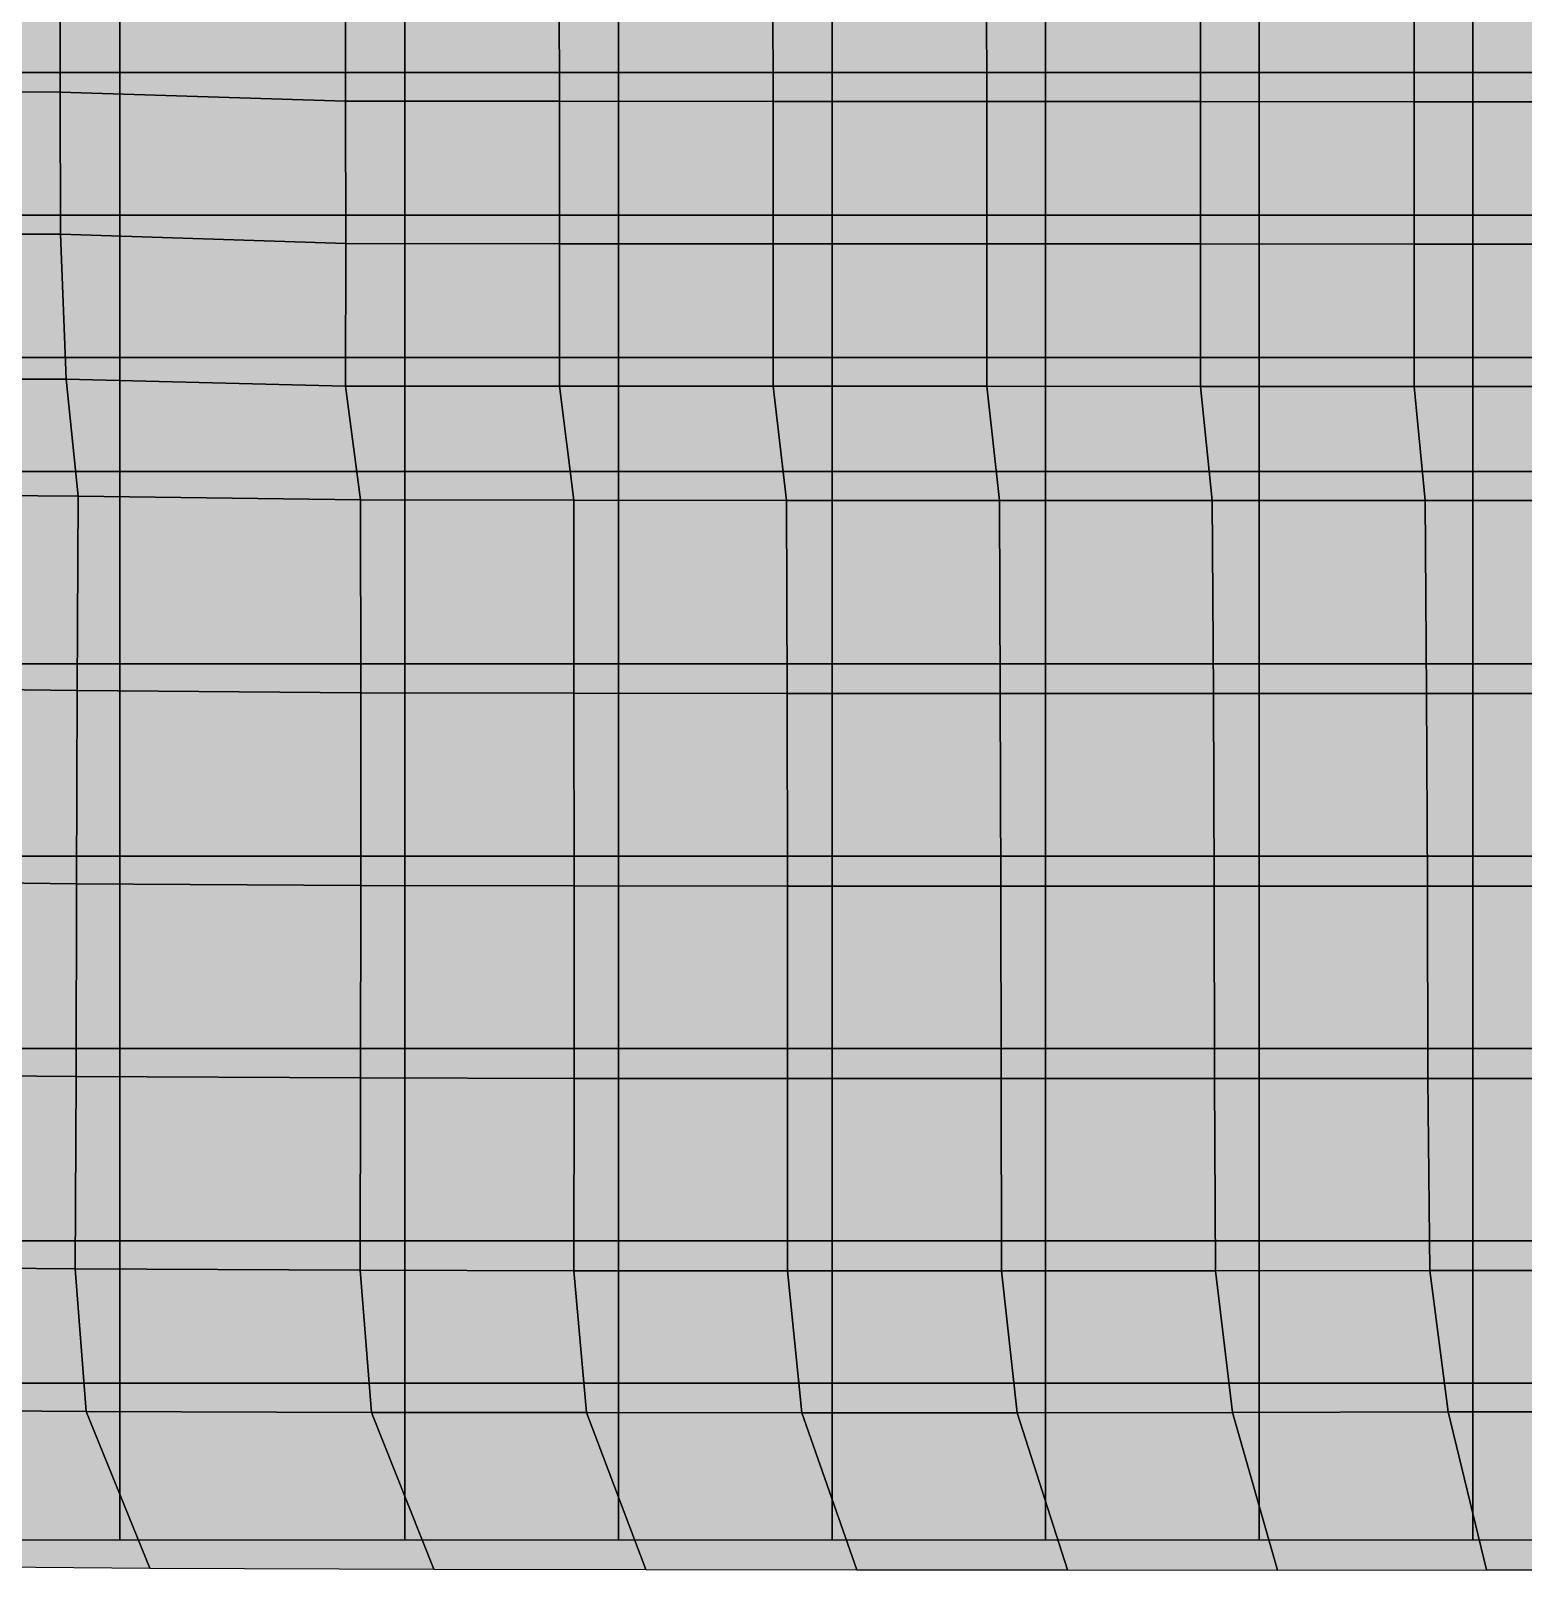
# Model space of a CAD drawing. Header units: inches. Extents: x -100 to 100, y -42 to 41.
# Drawn here: x -12.13 to -1.65, y -41.61 to -30.81 of the extents above; entities that cross this region are included whole.
import ezdxf

# ---------------------------------------------------------------- set-up
doc = ezdxf.new("R2010")
doc.units = ezdxf.units.IN
doc.header["$MEASUREMENT"] = 0
for name, color, linetype in [('Mesh-Ag1', 7, 'Continuous'), ('Mesh-CDM(50%)_Acs', 7, 'Continuous'), ('Mesh-Dc1', 7, 'Continuous'), ('Mesh-Dg1', 7, 'Continuous'), ('Mesh-Ds1', 7, 'Continuous'), ('Mesh-MPC', 7, 'Continuous'), ('Mesh-SCP(50%)_Acs', 7, 'Continuous'), ('Undeformed Mesh-Ag1', 7, 'Continuous'), ('Undeformed Mesh-CDM(50%)_Acs', 7, 'Continuous'), ('Undeformed Mesh-Dc1', 7, 'Continuous'), ('Undeformed Mesh-Dg1', 7, 'Continuous'), ('Undeformed Mesh-Ds1', 7, 'Continuous'), ('Undeformed Mesh-MPC', 7, 'Continuous'), ('Undeformed Mesh-SCP(50%)_Acs', 7, 'Continuous')]:
    doc.layers.add(name, color=color, linetype=linetype)

msp = doc.modelspace()

# ---------------------------------------------------------------- linework, layer by layer
at = {"color": 7, "true_color": 0xffffff, "transparency": 33554687}
for p, q in [((-9.9146, -31.3001), (-9.9146, -31.3001)), ((-9.9145, -32.2999), (-9.9145, -32.2999)), ((-9.9149, -33.2995), (-9.9149, -33.2995))]:
    msp.add_line(p, q, dxfattribs=at)
for points in [[(-13.4196, -31.2313), (-11.9192, -30.2413), (-13.4244, -30.2306)], [(-13.4196, -31.2313), (-11.9192, -31.2368), (-11.9192, -30.2413)], [(-11.9192, -31.2368), (-9.9146, -30.3003), (-11.9192, -30.2413)], [(-11.9192, -31.2368), (-9.9146, -31.3001), (-9.9146, -30.3003)], [(-9.9146, -31.3001), (-8.4145, -30.3008), (-9.9146, -30.3003)], [(-9.9146, -31.3001), (-8.4143, -31.3007), (-8.4145, -30.3008)], [(-8.4143, -31.3007), (-6.9144, -30.3015), (-8.4145, -30.3008)], [(-8.4143, -31.3007), (-6.9141, -31.3015), (-6.9144, -30.3015)], [(-5.4139, -31.3022), (-5.4143, -30.3024), (-6.9144, -30.3015)], [(-5.4139, -31.3022), (-6.9144, -30.3015), (-6.9141, -31.3015)], [(-5.4139, -31.3022), (-3.9141, -30.3033), (-5.4143, -30.3024)], [(-5.4139, -31.3022), (-3.9135, -31.303), (-3.9141, -30.3033)], [(-3.9135, -31.303), (-2.4136, -30.3043), (-3.9141, -30.3033)], [(-3.9135, -31.303), (-2.4128, -31.3038), (-2.4136, -30.3043)], [(-2.4128, -31.3038), (-1.4131, -30.3051), (-2.4136, -30.3043)], [(-2.4128, -31.3038), (-1.4121, -31.3044), (-1.4131, -30.3051)], [(-11.9192, -31.2368), (-13.4196, -31.2313), (-13.4158, -32.2353)], [(-11.9192, -31.2368), (-13.4158, -32.2353), (-11.917, -32.2334)], [(-9.9146, -31.3001), (-11.9192, -31.2368), (-11.917, -32.2334)], [(-9.9146, -31.3001), (-11.917, -32.2334), (-9.9145, -32.2999)], [(-8.4143, -31.3007), (-9.9146, -31.3001), (-9.9145, -32.2999)], [(-8.4143, -31.3007), (-9.9145, -32.2999), (-8.4143, -32.3006)], [(-8.4143, -31.3007), (-8.4143, -32.3006), (-6.9139, -32.3013)], [(-8.4143, -31.3007), (-6.9139, -32.3013), (-6.9141, -31.3015)], [(-6.9141, -31.3015), (-6.9139, -32.3013), (-5.4136, -32.302)], [(-6.9141, -31.3015), (-5.4136, -32.302), (-5.4139, -31.3022)], [(-3.9135, -31.303), (-5.4139, -31.3022), (-5.4136, -32.302)], [(-3.9135, -31.303), (-5.4136, -32.302), (-3.913, -32.3026)], [(-2.4128, -31.3038), (-3.9135, -31.303), (-3.913, -32.3026)], [(-2.4128, -31.3038), (-3.913, -32.3026), (-2.4121, -32.3032)], [(-1.4121, -31.3044), (-2.4128, -31.3038), (-2.4121, -32.3032)], [(-1.4121, -31.3044), (-2.4121, -32.3032), (-1.4112, -32.3035)], [(-13.4158, -32.2353), (-11.8777, -33.2512), (-11.917, -32.2334)], [(-13.4158, -32.2353), (-13.3277, -33.2516), (-11.8777, -33.2512)], [(-11.8777, -33.2512), (-9.9145, -32.2999), (-11.917, -32.2334)], [(-11.8777, -33.2512), (-9.9149, -33.2995), (-9.9145, -32.2999)], [(-9.9149, -33.2995), (-8.4143, -32.3006), (-9.9145, -32.2999)], [(-9.9149, -33.2995), (-8.4142, -33.3004), (-8.4143, -32.3006)], [(-8.4142, -33.3004), (-6.9139, -32.3013), (-8.4143, -32.3006)], [(-8.4142, -33.3004), (-6.914, -33.3012), (-6.9139, -32.3013)], [(-5.4135, -33.3017), (-6.9139, -32.3013), (-6.914, -33.3012)], [(-5.4135, -33.3017), (-5.4136, -32.302), (-6.9139, -32.3013)], [(-3.9128, -33.3021), (-3.913, -32.3026), (-5.4136, -32.302)], [(-3.9128, -33.3021), (-5.4136, -32.302), (-5.4135, -33.3017)], [(-2.4115, -33.3023), (-2.4121, -32.3032), (-3.913, -32.3026)], [(-2.4115, -33.3023), (-3.913, -32.3026), (-3.9128, -33.3021)], [(-1.4104, -33.3024), (-1.4112, -32.3035), (-2.4121, -32.3032)], [(-1.4104, -33.3024), (-2.4121, -32.3032), (-2.4115, -33.3023)], [(-13.282, -34.0634), (-11.8777, -33.2512), (-13.3277, -33.2516)], [(-13.282, -34.0634), (-11.7937, -34.0723), (-11.8777, -33.2512)], [(-11.7937, -34.0723), (-9.9149, -33.2995), (-11.8777, -33.2512)], [(-11.7937, -34.0723), (-9.8097, -34.0996), (-9.9149, -33.2995)], [(-9.8097, -34.0996), (-8.4142, -33.3004), (-9.9149, -33.2995)], [(-9.8097, -34.0996), (-8.3134, -34.1018), (-8.4142, -33.3004)], [(-8.3134, -34.1018), (-6.914, -33.3012), (-8.4142, -33.3004)], [(-8.3134, -34.1018), (-6.8188, -34.1025), (-6.914, -33.3012)], [(-5.3244, -34.1031), (-5.4135, -33.3017), (-6.914, -33.3012)], [(-5.3244, -34.1031), (-6.914, -33.3012), (-6.8188, -34.1025)], [(-5.3244, -34.1031), (-3.9128, -33.3021), (-5.4135, -33.3017)], [(-5.3244, -34.1031), (-3.8298, -34.1032), (-3.9128, -33.3021)], [(-3.8298, -34.1032), (-2.4115, -33.3023), (-3.9128, -33.3021)], [(-3.8298, -34.1032), (-2.3353, -34.1034), (-2.4115, -33.3023)], [(-2.3353, -34.1034), (-1.4104, -33.3024), (-2.4115, -33.3023)], [(-2.3353, -34.1034), (-1.3392, -34.1035), (-1.4104, -33.3024)], [(-13.282, -34.0634), (-13.2895, -35.4192), (-11.7995, -35.436)], [(-13.282, -34.0634), (-11.7995, -35.436), (-11.7937, -34.0723)], [(-11.7937, -34.0723), (-11.7995, -35.436), (-9.8083, -35.4524)], [(-11.7937, -34.0723), (-9.8083, -35.4524), (-9.8097, -34.0996)], [(-9.8097, -34.0996), (-9.8083, -35.4524), (-8.3116, -35.4553)], [(-9.8097, -34.0996), (-8.3116, -35.4553), (-8.3134, -34.1018)], [(-8.3116, -35.4553), (-6.8188, -34.1025), (-8.3134, -34.1018)], [(-8.3116, -35.4553), (-6.815, -35.4569), (-6.8188, -34.1025)], [(-5.3189, -35.4571), (-5.3244, -34.1031), (-6.8188, -34.1025)], [(-5.3189, -35.4571), (-6.8188, -34.1025), (-6.815, -35.4569)], [(-5.3189, -35.4571), (-3.8298, -34.1032), (-5.3244, -34.1031)], [(-5.3189, -35.4571), (-3.8225, -35.4573), (-3.8298, -34.1032)], [(-2.3262, -35.4575), (-2.3353, -34.1034), (-3.8298, -34.1032)], [(-2.3262, -35.4575), (-3.8298, -34.1032), (-3.8225, -35.4573)], [(-1.3286, -35.4578), (-1.3392, -34.1035), (-2.3353, -34.1034)], [(-1.3286, -35.4578), (-2.3353, -34.1034), (-2.3262, -35.4575)], [(-13.2971, -36.777), (-11.7995, -35.436), (-13.2895, -35.4192)], [(-13.2971, -36.777), (-11.8035, -36.7929), (-11.7995, -35.436)], [(-11.7995, -35.436), (-11.8035, -36.7929), (-9.8085, -36.8048)], [(-11.7995, -35.436), (-9.8085, -36.8048), (-9.8083, -35.4524)], [(-9.8083, -35.4524), (-9.8085, -36.8048), (-8.3108, -36.8079)], [(-9.8083, -35.4524), (-8.3108, -36.8079), (-8.3116, -35.4553)], [(-8.3108, -36.8079), (-6.815, -35.4569), (-8.3116, -35.4553)], [(-8.3108, -36.8079), (-6.8133, -36.8095), (-6.815, -35.4569)], [(-5.3155, -36.8098), (-5.3189, -35.4571), (-6.815, -35.4569)], [(-5.3155, -36.8098), (-6.815, -35.4569), (-6.8133, -36.8095)], [(-5.3155, -36.8098), (-3.8225, -35.4573), (-5.3189, -35.4571)], [(-5.3155, -36.8098), (-3.8178, -36.8098), (-3.8225, -35.4573)], [(-3.8178, -36.8098), (-2.3262, -35.4575), (-3.8225, -35.4573)], [(-3.8178, -36.8098), (-2.3198, -36.8101), (-2.3262, -35.4575)], [(-2.3198, -36.8101), (-1.3286, -35.4578), (-2.3262, -35.4575)], [(-2.3198, -36.8101), (-1.3213, -36.8103), (-1.3286, -35.4578)], [(-13.304, -38.1324), (-11.8035, -36.7929), (-13.2971, -36.777)], [(-13.304, -38.1324), (-11.8074, -38.1463), (-11.8035, -36.7929)], [(-11.8035, -36.7929), (-11.8074, -38.1463), (-9.8098, -38.1563)], [(-11.8035, -36.7929), (-9.8098, -38.1563), (-9.8085, -36.8048)], [(-9.8085, -36.8048), (-9.8098, -38.1563), (-8.3111, -38.1595)], [(-9.8085, -36.8048), (-8.3111, -38.1595), (-8.3108, -36.8079)], [(-8.3111, -38.1595), (-6.8133, -36.8095), (-8.3108, -36.8079)], [(-8.3111, -38.1595), (-6.8121, -38.1609), (-6.8133, -36.8095)], [(-5.3132, -38.1613), (-5.3155, -36.8098), (-6.8133, -36.8095)], [(-5.3132, -38.1613), (-6.8133, -36.8095), (-6.8121, -38.1609)], [(-5.3132, -38.1613), (-3.8178, -36.8098), (-5.3155, -36.8098)], [(-5.3132, -38.1613), (-3.8144, -38.1613), (-3.8178, -36.8098)], [(-3.8144, -38.1613), (-2.3198, -36.8101), (-3.8178, -36.8098)], [(-3.8144, -38.1613), (-2.3156, -38.1615), (-2.3198, -36.8101)], [(-1.3161, -38.1616), (-1.3213, -36.8103), (-2.3198, -36.8101)], [(-1.3161, -38.1616), (-2.3198, -36.8101), (-2.3156, -38.1615)], [(-11.8074, -38.1463), (-13.304, -38.1324), (-13.313, -39.4852)], [(-11.8074, -38.1463), (-13.313, -39.4852), (-11.8136, -39.4971)], [(-11.8136, -39.4971), (-9.8098, -38.1563), (-11.8074, -38.1463)], [(-11.8136, -39.4971), (-9.8128, -39.5066), (-9.8098, -38.1563)], [(-9.8128, -39.5066), (-8.3111, -38.1595), (-9.8098, -38.1563)], [(-9.8128, -39.5066), (-8.312, -39.5097), (-8.3111, -38.1595)], [(-8.3111, -38.1595), (-8.312, -39.5097), (-6.8114, -39.511)], [(-8.3111, -38.1595), (-6.8114, -39.511), (-6.8121, -38.1609)], [(-6.8114, -39.511), (-5.3132, -38.1613), (-6.8121, -38.1609)], [(-6.8114, -39.511), (-5.3104, -39.5112), (-5.3132, -38.1613)], [(-3.8144, -38.1613), (-5.3132, -38.1613), (-5.3104, -39.5112)], [(-3.8144, -38.1613), (-5.3104, -39.5112), (-3.8083, -39.5105)], [(-2.3156, -38.1615), (-3.8144, -38.1613), (-3.8083, -39.5105)], [(-2.3156, -38.1615), (-3.8083, -39.5105), (-2.3032, -39.5088)], [(-1.2979, -39.5077), (-1.3161, -38.1616), (-2.3156, -38.1615)], [(-1.2979, -39.5077), (-2.3156, -38.1615), (-2.3032, -39.5088)], [(-13.313, -39.4852), (-13.2374, -40.4856), (-11.7372, -40.497)], [(-13.313, -39.4852), (-11.7372, -40.497), (-11.8136, -39.4971)], [(-9.8128, -39.5066), (-11.8136, -39.4971), (-11.7372, -40.497)], [(-9.8128, -39.5066), (-11.7372, -40.497), (-9.7333, -40.5043)], [(-8.312, -39.5097), (-9.8128, -39.5066), (-9.7333, -40.5043)], [(-8.312, -39.5097), (-9.7333, -40.5043), (-8.2244, -40.5055)], [(-8.312, -39.5097), (-8.2244, -40.5055), (-6.7121, -40.5067)], [(-8.312, -39.5097), (-6.7121, -40.5067), (-6.8114, -39.511)], [(-6.8114, -39.511), (-6.7121, -40.5067), (-5.1993, -40.5064)], [(-6.8114, -39.511), (-5.1993, -40.5064), (-5.3104, -39.5112)], [(-5.1993, -40.5064), (-3.8083, -39.5105), (-5.3104, -39.5112)], [(-5.1993, -40.5064), (-3.6874, -40.5061), (-3.8083, -39.5105)], [(-3.6874, -40.5061), (-2.3032, -39.5088), (-3.8083, -39.5105)], [(-3.6874, -40.5061), (-2.1745, -40.5013), (-2.3032, -39.5088)], [(-2.1745, -40.5013), (-1.2979, -39.5077), (-2.3032, -39.5088)], [(-2.1745, -40.5013), (-1.1633, -40.4987), (-1.2979, -39.5077)], [(-13.2374, -40.4856), (-12.7877, -41.5856), (-11.2887, -41.5975)], [(-13.2374, -40.4856), (-11.2887, -41.5975), (-11.7372, -40.497)], [(-9.7333, -40.5043), (-11.7372, -40.497), (-11.2887, -41.5975)], [(-9.7333, -40.5043), (-11.2887, -41.5975), (-9.2953, -41.6052)], [(-8.2244, -40.5055), (-9.7333, -40.5043), (-9.2953, -41.6052)], [(-8.2244, -40.5055), (-9.2953, -41.6052), (-7.8077, -41.6071)], [(-8.2244, -40.5055), (-7.8077, -41.6071), (-6.3249, -41.6087)], [(-8.2244, -40.5055), (-6.3249, -41.6087), (-6.7121, -40.5067)], [(-6.7121, -40.5067), (-4.8457, -41.6101), (-5.1993, -40.5064)], [(-6.7121, -40.5067), (-6.3249, -41.6087), (-4.8457, -41.6101)], [(-3.6874, -40.5061), (-5.1993, -40.5064), (-4.8457, -41.6101)], [(-3.6874, -40.5061), (-4.8457, -41.6101), (-3.3711, -41.6121)], [(-2.1745, -40.5013), (-3.6874, -40.5061), (-3.3711, -41.6121)], [(-2.1745, -40.5013), (-3.3711, -41.6121), (-1.9037, -41.6097)], [(-1.1633, -40.4987), (-2.1745, -40.5013), (-1.9037, -41.6097)], [(-1.1633, -40.4987), (-1.9037, -41.6097), (-0.93125, -41.6083)]]:
    msp.add_solid(points, dxfattribs=at)
at = {"layer": 'Mesh-Ag1', "color": 18, "true_color": 0x000000, "transparency": 33554559}
for p, q in [((-11.8777, -33.2512), (-13.3277, -33.2516)), ((-11.7937, -34.0723), (-11.8777, -33.2512)), ((-9.9149, -33.2995), (-11.8777, -33.2512)), ((-11.8777, -33.2512), (-11.7937, -34.0723)), ((-9.8097, -34.0996), (-9.9149, -33.2995)), ((-8.4142, -33.3004), (-9.9149, -33.2995)), ((-9.9149, -33.2995), (-9.8097, -34.0996)), ((-8.3134, -34.1018), (-8.4142, -33.3004)), ((-6.914, -33.3012), (-8.4142, -33.3004)), ((-8.4142, -33.3004), (-8.3134, -34.1018)), ((-6.8188, -34.1025), (-6.914, -33.3012)), ((-5.4135, -33.3017), (-6.914, -33.3012)), ((-6.914, -33.3012), (-6.8188, -34.1025)), ((-5.3244, -34.1031), (-5.4135, -33.3017)), ((-3.9128, -33.3021), (-5.4135, -33.3017)), ((-5.4135, -33.3017), (-5.3244, -34.1031)), ((-3.8298, -34.1032), (-3.9128, -33.3021)), ((-2.4115, -33.3023), (-3.9128, -33.3021)), ((-3.9128, -33.3021), (-3.8298, -34.1032)), ((-2.3353, -34.1034), (-2.4115, -33.3023)), ((-1.4104, -33.3024), (-2.4115, -33.3023)), ((-2.4115, -33.3023), (-2.3353, -34.1034)), ((-13.282, -34.0634), (-11.7937, -34.0723)), ((-11.7937, -34.0723), (-9.8097, -34.0996)), ((-9.8097, -34.0996), (-8.3134, -34.1018)), ((-8.3134, -34.1018), (-6.8188, -34.1025)), ((-6.8188, -34.1025), (-5.3244, -34.1031)), ((-5.3244, -34.1031), (-3.8298, -34.1032)), ((-3.8298, -34.1032), (-2.3353, -34.1034)), ((-2.3353, -34.1034), (-1.3392, -34.1035))]:
    msp.add_line(p, q, dxfattribs=at)
at = {"layer": 'Mesh-CDM(50%)_Acs', "color": 18, "true_color": 0x000000, "transparency": 33554559}
for p, q in [((-9.9146, -30.3003), (-9.9146, -31.3001)), ((-8.4143, -31.3007), (-8.4145, -30.3008)), ((-8.4145, -30.3008), (-8.4143, -31.3007)), ((-6.9141, -31.3015), (-6.9144, -30.3015)), ((-6.9144, -30.3015), (-6.9141, -31.3015)), ((-5.4139, -31.3022), (-5.4143, -30.3024)), ((-5.4143, -30.3024), (-5.4139, -31.3022)), ((-3.9135, -31.303), (-3.9141, -30.3033)), ((-3.9141, -30.3033), (-3.9135, -31.303)), ((-2.4128, -31.3038), (-2.4136, -30.3043)), ((-2.4136, -30.3043), (-2.4128, -31.3038)), ((-8.4143, -31.3007), (-9.9146, -31.3001)), ((-9.9146, -31.3001), (-9.9145, -32.2999)), ((-9.9146, -31.3001), (-8.4143, -31.3007)), ((-8.4143, -32.3006), (-8.4143, -31.3007)), ((-8.4143, -31.3007), (-8.4143, -32.3006)), ((-6.9141, -31.3015), (-8.4143, -31.3007)), ((-8.4143, -31.3007), (-6.9141, -31.3015)), ((-6.9139, -32.3013), (-6.9141, -31.3015)), ((-6.9141, -31.3015), (-6.9139, -32.3013)), ((-5.4139, -31.3022), (-6.9141, -31.3015)), ((-6.9141, -31.3015), (-5.4139, -31.3022)), ((-5.4136, -32.302), (-5.4139, -31.3022)), ((-3.9135, -31.303), (-5.4139, -31.3022)), ((-5.4139, -31.3022), (-5.4136, -32.302)), ((-5.4139, -31.3022), (-3.9135, -31.303)), ((-3.913, -32.3026), (-3.9135, -31.303)), ((-2.4128, -31.3038), (-3.9135, -31.303)), ((-3.9135, -31.303), (-3.913, -32.3026)), ((-3.9135, -31.303), (-2.4128, -31.3038)), ((-2.4121, -32.3032), (-2.4128, -31.3038)), ((-1.4121, -31.3044), (-2.4128, -31.3038)), ((-2.4128, -31.3038), (-2.4121, -32.3032)), ((-2.4128, -31.3038), (-1.4121, -31.3044)), ((-9.9145, -32.2999), (-9.9149, -33.2995)), ((-9.9145, -32.2999), (-8.4143, -32.3006)), ((-8.4143, -32.3006), (-9.9145, -32.2999)), ((-8.4142, -33.3004), (-8.4143, -32.3006)), ((-6.9139, -32.3013), (-8.4143, -32.3006)), ((-8.4143, -32.3006), (-8.4142, -33.3004)), ((-8.4143, -32.3006), (-6.9139, -32.3013)), ((-6.914, -33.3012), (-6.9139, -32.3013)), ((-6.9139, -32.3013), (-6.914, -33.3012)), ((-5.4136, -32.302), (-6.9139, -32.3013)), ((-6.9139, -32.3013), (-5.4136, -32.302)), ((-5.4135, -33.3017), (-5.4136, -32.302)), ((-3.913, -32.3026), (-5.4136, -32.302)), ((-5.4136, -32.302), (-5.4135, -33.3017)), ((-5.4136, -32.302), (-3.913, -32.3026)), ((-3.9128, -33.3021), (-3.913, -32.3026)), ((-2.4121, -32.3032), (-3.913, -32.3026)), ((-3.913, -32.3026), (-3.9128, -33.3021)), ((-3.913, -32.3026), (-2.4121, -32.3032)), ((-2.4115, -33.3023), (-2.4121, -32.3032)), ((-1.4112, -32.3035), (-2.4121, -32.3032)), ((-2.4121, -32.3032), (-2.4115, -33.3023)), ((-2.4121, -32.3032), (-1.4112, -32.3035)), ((-9.9149, -33.2995), (-8.4142, -33.3004)), ((-8.4142, -33.3004), (-6.914, -33.3012)), ((-6.914, -33.3012), (-5.4135, -33.3017)), ((-5.4135, -33.3017), (-3.9128, -33.3021)), ((-3.9128, -33.3021), (-2.4115, -33.3023)), ((-2.4115, -33.3023), (-1.4104, -33.3024))]:
    msp.add_line(p, q, dxfattribs=at)
at = {"layer": 'Mesh-Dc1', "color": 18, "true_color": 0x000000, "transparency": 33554559}
for p, q in [((-11.7937, -34.0723), (-13.282, -34.0634)), ((-11.7995, -35.436), (-11.7937, -34.0723)), ((-11.7937, -34.0723), (-11.7995, -35.436)), ((-9.8097, -34.0996), (-11.7937, -34.0723)), ((-9.8083, -35.4524), (-9.8097, -34.0996)), ((-9.8097, -34.0996), (-9.8083, -35.4524)), ((-8.3134, -34.1018), (-9.8097, -34.0996)), ((-8.3116, -35.4553), (-8.3134, -34.1018)), ((-6.8188, -34.1025), (-8.3134, -34.1018)), ((-8.3134, -34.1018), (-8.3116, -35.4553)), ((-6.815, -35.4569), (-6.8188, -34.1025)), ((-5.3244, -34.1031), (-6.8188, -34.1025)), ((-6.8188, -34.1025), (-6.815, -35.4569)), ((-5.3189, -35.4571), (-5.3244, -34.1031)), ((-3.8298, -34.1032), (-5.3244, -34.1031)), ((-5.3244, -34.1031), (-5.3189, -35.4571)), ((-3.8225, -35.4573), (-3.8298, -34.1032)), ((-2.3353, -34.1034), (-3.8298, -34.1032)), ((-3.8298, -34.1032), (-3.8225, -35.4573)), ((-2.3262, -35.4575), (-2.3353, -34.1034)), ((-1.3392, -34.1035), (-2.3353, -34.1034)), ((-2.3353, -34.1034), (-2.3262, -35.4575)), ((-11.7995, -35.436), (-13.2895, -35.4192)), ((-13.2895, -35.4192), (-11.7995, -35.436)), ((-11.8035, -36.7929), (-11.7995, -35.436)), ((-11.7995, -35.436), (-11.8035, -36.7929)), ((-9.8083, -35.4524), (-11.7995, -35.436)), ((-11.7995, -35.436), (-9.8083, -35.4524)), ((-9.8085, -36.8048), (-9.8083, -35.4524)), ((-9.8083, -35.4524), (-9.8085, -36.8048)), ((-8.3116, -35.4553), (-9.8083, -35.4524)), ((-9.8083, -35.4524), (-8.3116, -35.4553)), ((-8.3108, -36.8079), (-8.3116, -35.4553)), ((-6.815, -35.4569), (-8.3116, -35.4553)), ((-8.3116, -35.4553), (-8.3108, -36.8079)), ((-8.3116, -35.4553), (-6.815, -35.4569)), ((-6.8133, -36.8095), (-6.815, -35.4569)), ((-5.3189, -35.4571), (-6.815, -35.4569)), ((-6.815, -35.4569), (-6.8133, -36.8095)), ((-6.815, -35.4569), (-5.3189, -35.4571)), ((-5.3155, -36.8098), (-5.3189, -35.4571)), ((-3.8225, -35.4573), (-5.3189, -35.4571)), ((-5.3189, -35.4571), (-5.3155, -36.8098)), ((-5.3189, -35.4571), (-3.8225, -35.4573)), ((-3.8178, -36.8098), (-3.8225, -35.4573)), ((-2.3262, -35.4575), (-3.8225, -35.4573)), ((-3.8225, -35.4573), (-3.8178, -36.8098)), ((-3.8225, -35.4573), (-2.3262, -35.4575)), ((-2.3198, -36.8101), (-2.3262, -35.4575)), ((-1.3286, -35.4578), (-2.3262, -35.4575)), ((-2.3262, -35.4575), (-2.3198, -36.8101)), ((-2.3262, -35.4575), (-1.3286, -35.4578)), ((-11.8035, -36.7929), (-13.2971, -36.777)), ((-13.2971, -36.777), (-11.8035, -36.7929)), ((-11.8074, -38.1463), (-11.8035, -36.7929)), ((-11.8035, -36.7929), (-11.8074, -38.1463)), ((-9.8085, -36.8048), (-11.8035, -36.7929)), ((-11.8035, -36.7929), (-9.8085, -36.8048)), ((-9.8098, -38.1563), (-9.8085, -36.8048)), ((-9.8085, -36.8048), (-9.8098, -38.1563)), ((-8.3108, -36.8079), (-9.8085, -36.8048)), ((-9.8085, -36.8048), (-8.3108, -36.8079)), ((-8.3111, -38.1595), (-8.3108, -36.8079)), ((-8.3108, -36.8079), (-8.3111, -38.1595)), ((-6.8133, -36.8095), (-8.3108, -36.8079)), ((-8.3108, -36.8079), (-6.8133, -36.8095)), ((-6.8121, -38.1609), (-6.8133, -36.8095)), ((-5.3155, -36.8098), (-6.8133, -36.8095)), ((-6.8133, -36.8095), (-6.8121, -38.1609)), ((-6.8133, -36.8095), (-5.3155, -36.8098)), ((-5.3132, -38.1613), (-5.3155, -36.8098)), ((-3.8178, -36.8098), (-5.3155, -36.8098)), ((-5.3155, -36.8098), (-5.3132, -38.1613)), ((-5.3155, -36.8098), (-3.8178, -36.8098)), ((-3.8144, -38.1613), (-3.8178, -36.8098)), ((-2.3198, -36.8101), (-3.8178, -36.8098)), ((-3.8178, -36.8098), (-3.8144, -38.1613)), ((-3.8178, -36.8098), (-2.3198, -36.8101)), ((-2.3156, -38.1615), (-2.3198, -36.8101)), ((-1.3213, -36.8103), (-2.3198, -36.8101)), ((-2.3198, -36.8101), (-2.3156, -38.1615)), ((-2.3198, -36.8101), (-1.3213, -36.8103)), ((-11.8074, -38.1463), (-13.304, -38.1324)), ((-13.304, -38.1324), (-11.8074, -38.1463)), ((-11.8136, -39.4971), (-11.8074, -38.1463)), ((-11.8074, -38.1463), (-11.8136, -39.4971)), ((-9.8098, -38.1563), (-11.8074, -38.1463)), ((-11.8074, -38.1463), (-9.8098, -38.1563)), ((-9.8128, -39.5066), (-9.8098, -38.1563)), ((-9.8098, -38.1563), (-9.8128, -39.5066)), ((-8.3111, -38.1595), (-9.8098, -38.1563)), ((-9.8098, -38.1563), (-8.3111, -38.1595)), ((-8.312, -39.5097), (-8.3111, -38.1595)), ((-8.3111, -38.1595), (-8.312, -39.5097)), ((-8.3111, -38.1595), (-6.8121, -38.1609)), ((-6.8121, -38.1609), (-8.3111, -38.1595)), ((-6.8114, -39.511), (-6.8121, -38.1609)), ((-5.3132, -38.1613), (-6.8121, -38.1609)), ((-6.8121, -38.1609), (-6.8114, -39.511)), ((-6.8121, -38.1609), (-5.3132, -38.1613)), ((-5.3104, -39.5112), (-5.3132, -38.1613)), ((-3.8144, -38.1613), (-5.3132, -38.1613)), ((-5.3132, -38.1613), (-5.3104, -39.5112)), ((-5.3132, -38.1613), (-3.8144, -38.1613)), ((-3.8083, -39.5105), (-3.8144, -38.1613)), ((-2.3156, -38.1615), (-3.8144, -38.1613)), ((-3.8144, -38.1613), (-3.8083, -39.5105)), ((-3.8144, -38.1613), (-2.3156, -38.1615)), ((-2.3032, -39.5088), (-2.3156, -38.1615)), ((-1.3161, -38.1616), (-2.3156, -38.1615)), ((-2.3156, -38.1615), (-2.3032, -39.5088)), ((-2.3156, -38.1615), (-1.3161, -38.1616)), ((-13.313, -39.4852), (-11.8136, -39.4971)), ((-11.8136, -39.4971), (-9.8128, -39.5066)), ((-9.8128, -39.5066), (-8.312, -39.5097)), ((-8.312, -39.5097), (-6.8114, -39.511)), ((-6.8114, -39.511), (-5.3104, -39.5112)), ((-5.3104, -39.5112), (-3.8083, -39.5105)), ((-3.8083, -39.5105), (-2.3032, -39.5088)), ((-2.3032, -39.5088), (-1.2979, -39.5077))]:
    msp.add_line(p, q, dxfattribs=at)
at = {"layer": 'Mesh-Dg1', "color": 18, "true_color": 0x000000, "transparency": 33554559}
for p, q in [((-11.7372, -40.497), (-13.2374, -40.4856)), ((-11.2887, -41.5975), (-11.7372, -40.497)), ((-9.7333, -40.5043), (-11.7372, -40.497)), ((-11.7372, -40.497), (-11.2887, -41.5975)), ((-9.2953, -41.6052), (-9.7333, -40.5043)), ((-8.2244, -40.5055), (-9.7333, -40.5043)), ((-9.7333, -40.5043), (-9.2953, -41.6052)), ((-7.8077, -41.6071), (-8.2244, -40.5055)), ((-8.2244, -40.5055), (-7.8077, -41.6071)), ((-6.7121, -40.5067), (-8.2244, -40.5055)), ((-5.1993, -40.5064), (-6.7121, -40.5067)), ((-6.3249, -41.6087), (-6.7121, -40.5067)), ((-6.7121, -40.5067), (-6.3249, -41.6087)), ((-3.6874, -40.5061), (-5.1993, -40.5064)), ((-4.8457, -41.6101), (-5.1993, -40.5064)), ((-5.1993, -40.5064), (-4.8457, -41.6101)), ((-2.1745, -40.5013), (-3.6874, -40.5061)), ((-3.3711, -41.6121), (-3.6874, -40.5061)), ((-3.6874, -40.5061), (-3.3711, -41.6121)), ((-1.1633, -40.4987), (-2.1745, -40.5013)), ((-1.9037, -41.6097), (-2.1745, -40.5013)), ((-2.1745, -40.5013), (-1.9037, -41.6097)), ((-12.7877, -41.5856), (-11.2887, -41.5975)), ((-11.2887, -41.5975), (-9.2953, -41.6052)), ((-9.2953, -41.6052), (-7.8077, -41.6071)), ((-7.8077, -41.6071), (-6.3249, -41.6087)), ((-6.3249, -41.6087), (-4.8457, -41.6101)), ((-4.8457, -41.6101), (-3.3711, -41.6121)), ((-3.3711, -41.6121), (-1.9037, -41.6097)), ((-1.9037, -41.6097), (-0.93125, -41.6083))]:
    msp.add_line(p, q, dxfattribs=at)
at = {"layer": 'Mesh-Ds1', "color": 18, "true_color": 0x000000, "transparency": 33554559}
for p, q in [((-11.8136, -39.4971), (-13.313, -39.4852)), ((-11.7372, -40.497), (-11.8136, -39.4971)), ((-9.8128, -39.5066), (-11.8136, -39.4971)), ((-11.8136, -39.4971), (-11.7372, -40.497)), ((-9.7333, -40.5043), (-9.8128, -39.5066)), ((-8.312, -39.5097), (-9.8128, -39.5066)), ((-9.8128, -39.5066), (-9.7333, -40.5043)), ((-8.2244, -40.5055), (-8.312, -39.5097)), ((-8.312, -39.5097), (-8.2244, -40.5055)), ((-6.8114, -39.511), (-8.312, -39.5097)), ((-6.7121, -40.5067), (-6.8114, -39.511)), ((-6.8114, -39.511), (-6.7121, -40.5067)), ((-5.3104, -39.5112), (-6.8114, -39.511)), ((-3.8083, -39.5105), (-5.3104, -39.5112)), ((-5.1993, -40.5064), (-5.3104, -39.5112)), ((-5.3104, -39.5112), (-5.1993, -40.5064)), ((-2.3032, -39.5088), (-3.8083, -39.5105)), ((-3.6874, -40.5061), (-3.8083, -39.5105)), ((-3.8083, -39.5105), (-3.6874, -40.5061)), ((-1.2979, -39.5077), (-2.3032, -39.5088)), ((-2.1745, -40.5013), (-2.3032, -39.5088)), ((-2.3032, -39.5088), (-2.1745, -40.5013)), ((-13.2374, -40.4856), (-11.7372, -40.497)), ((-11.7372, -40.497), (-9.7333, -40.5043)), ((-9.7333, -40.5043), (-8.2244, -40.5055)), ((-8.2244, -40.5055), (-6.7121, -40.5067)), ((-6.7121, -40.5067), (-5.1993, -40.5064)), ((-5.1993, -40.5064), (-3.6874, -40.5061)), ((-3.6874, -40.5061), (-2.1745, -40.5013)), ((-2.1745, -40.5013), (-1.1633, -40.4987))]:
    msp.add_line(p, q, dxfattribs=at)
at = {"layer": 'Mesh-MPC', "color": 18, "true_color": 0x000000, "transparency": 33554559}
for p, q in [((-9.9146, -31.3001), (-9.9146, -31.3001)), ((-9.9145, -32.2999), (-9.9145, -32.2999)), ((-9.9149, -33.2995), (-9.9149, -33.2995))]:
    msp.add_line(p, q, dxfattribs=at)
at = {"layer": 'Mesh-SCP(50%)_Acs', "color": 18, "true_color": 0x000000, "transparency": 33554559}
for p, q in [((-11.9192, -31.2368), (-11.9192, -30.2413)), ((-11.9192, -30.2413), (-11.9192, -31.2368)), ((-9.9146, -31.3001), (-9.9146, -30.3003)), ((-11.9192, -31.2368), (-13.4196, -31.2313)), ((-13.4196, -31.2313), (-11.9192, -31.2368)), ((-11.917, -32.2334), (-11.9192, -31.2368)), ((-9.9146, -31.3001), (-11.9192, -31.2368)), ((-11.9192, -31.2368), (-11.917, -32.2334)), ((-11.9192, -31.2368), (-9.9146, -31.3001)), ((-9.9145, -32.2999), (-9.9146, -31.3001)), ((-11.917, -32.2334), (-13.4158, -32.2353)), ((-13.4158, -32.2353), (-11.917, -32.2334)), ((-11.8777, -33.2512), (-11.917, -32.2334)), ((-9.9145, -32.2999), (-11.917, -32.2334)), ((-11.917, -32.2334), (-11.8777, -33.2512)), ((-11.917, -32.2334), (-9.9145, -32.2999)), ((-9.9149, -33.2995), (-9.9145, -32.2999)), ((-13.3277, -33.2516), (-11.8777, -33.2512)), ((-11.8777, -33.2512), (-9.9149, -33.2995))]:
    msp.add_line(p, q, dxfattribs=at)
at = {"layer": 'Undeformed Mesh-Ag1', "color": 1, "true_color": 0xff0000, "transparency": 33554687}
for p, q in [((-11.5, -33.1), (-13, -33.1)), ((-11.5, -33.9), (-11.5, -33.1)), ((-9.5, -33.1), (-11.5, -33.1)), ((-11.5, -33.1), (-11.5, -33.9)), ((-9.5, -33.9), (-9.5, -33.1)), ((-8, -33.1), (-9.5, -33.1)), ((-9.5, -33.1), (-9.5, -33.9)), ((-8, -33.9), (-8, -33.1)), ((-6.5, -33.1), (-8, -33.1)), ((-8, -33.1), (-8, -33.9)), ((-6.5, -33.9), (-6.5, -33.1)), ((-5, -33.1), (-6.5, -33.1)), ((-6.5, -33.1), (-6.5, -33.9)), ((-5, -33.9), (-5, -33.1)), ((-3.5, -33.1), (-5, -33.1)), ((-5, -33.1), (-5, -33.9)), ((-3.5, -33.9), (-3.5, -33.1)), ((-2, -33.1), (-3.5, -33.1)), ((-3.5, -33.1), (-3.5, -33.9)), ((-2, -33.9), (-2, -33.1)), ((-1, -33.1), (-2, -33.1)), ((-2, -33.1), (-2, -33.9)), ((-13, -33.9), (-11.5, -33.9)), ((-11.5, -33.9), (-9.5, -33.9)), ((-9.5, -33.9), (-8, -33.9)), ((-8, -33.9), (-6.5, -33.9)), ((-6.5, -33.9), (-5, -33.9)), ((-5, -33.9), (-3.5, -33.9)), ((-3.5, -33.9), (-2, -33.9)), ((-2, -33.9), (-1, -33.9))]:
    msp.add_line(p, q, dxfattribs=at)
at = {"layer": 'Undeformed Mesh-CDM(50%)_Acs', "color": 1, "true_color": 0xff0000, "transparency": 33554687}
for p, q in [((-9.5, -30.1), (-9.5, -31.1)), ((-8, -31.1), (-8, -30.1)), ((-8, -30.1), (-8, -31.1)), ((-6.5, -31.1), (-6.5, -30.1)), ((-6.5, -30.1), (-6.5, -31.1)), ((-5, -31.1), (-5, -30.1)), ((-5, -30.1), (-5, -31.1)), ((-3.5, -31.1), (-3.5, -30.1)), ((-3.5, -30.1), (-3.5, -31.1)), ((-2, -31.1), (-2, -30.1)), ((-2, -30.1), (-2, -31.1)), ((-8, -31.1), (-9.5, -31.1)), ((-9.5, -31.1), (-9.5, -32.1)), ((-9.5, -31.1), (-8, -31.1)), ((-8, -32.1), (-8, -31.1)), ((-8, -31.1), (-8, -32.1)), ((-6.5, -31.1), (-8, -31.1)), ((-8, -31.1), (-6.5, -31.1)), ((-6.5, -32.1), (-6.5, -31.1)), ((-6.5, -31.1), (-6.5, -32.1)), ((-5, -31.1), (-6.5, -31.1)), ((-6.5, -31.1), (-5, -31.1)), ((-5, -32.1), (-5, -31.1)), ((-3.5, -31.1), (-5, -31.1)), ((-5, -31.1), (-5, -32.1)), ((-5, -31.1), (-3.5, -31.1)), ((-3.5, -32.1), (-3.5, -31.1)), ((-2, -31.1), (-3.5, -31.1)), ((-3.5, -31.1), (-3.5, -32.1)), ((-3.5, -31.1), (-2, -31.1)), ((-2, -32.1), (-2, -31.1)), ((-1, -31.1), (-2, -31.1)), ((-2, -31.1), (-2, -32.1)), ((-2, -31.1), (-1, -31.1)), ((-9.5, -32.1), (-8, -32.1)), ((-8, -32.1), (-9.5, -32.1)), ((-9.5, -32.1), (-9.5, -33.1)), ((-8, -33.1), (-8, -32.1)), ((-6.5, -32.1), (-8, -32.1)), ((-8, -32.1), (-8, -33.1)), ((-8, -32.1), (-6.5, -32.1)), ((-6.5, -33.1), (-6.5, -32.1)), ((-5, -32.1), (-6.5, -32.1)), ((-6.5, -32.1), (-6.5, -33.1)), ((-6.5, -32.1), (-5, -32.1)), ((-5, -33.1), (-5, -32.1)), ((-3.5, -32.1), (-5, -32.1)), ((-5, -32.1), (-5, -33.1)), ((-5, -32.1), (-3.5, -32.1)), ((-3.5, -33.1), (-3.5, -32.1)), ((-2, -32.1), (-3.5, -32.1)), ((-3.5, -32.1), (-3.5, -33.1)), ((-3.5, -32.1), (-2, -32.1)), ((-2, -33.1), (-2, -32.1)), ((-1, -32.1), (-2, -32.1)), ((-2, -32.1), (-2, -33.1)), ((-2, -32.1), (-1, -32.1)), ((-9.5, -33.1), (-8, -33.1)), ((-8, -33.1), (-6.5, -33.1)), ((-6.5, -33.1), (-5, -33.1)), ((-5, -33.1), (-3.5, -33.1)), ((-3.5, -33.1), (-2, -33.1)), ((-2, -33.1), (-1, -33.1))]:
    msp.add_line(p, q, dxfattribs=at)
at = {"layer": 'Undeformed Mesh-Dc1', "color": 1, "true_color": 0xff0000, "transparency": 33554687}
for p, q in [((-11.5, -33.9), (-13, -33.9)), ((-11.5, -35.25), (-11.5, -33.9)), ((-11.5, -33.9), (-11.5, -35.25)), ((-9.5, -33.9), (-11.5, -33.9)), ((-9.5, -35.25), (-9.5, -33.9)), ((-9.5, -33.9), (-9.5, -35.25)), ((-8, -33.9), (-9.5, -33.9)), ((-8, -35.25), (-8, -33.9)), ((-6.5, -33.9), (-8, -33.9)), ((-8, -33.9), (-8, -35.25)), ((-6.5, -35.25), (-6.5, -33.9)), ((-5, -33.9), (-6.5, -33.9)), ((-6.5, -33.9), (-6.5, -35.25)), ((-5, -35.25), (-5, -33.9)), ((-3.5, -33.9), (-5, -33.9)), ((-5, -33.9), (-5, -35.25)), ((-3.5, -35.25), (-3.5, -33.9)), ((-2, -33.9), (-3.5, -33.9)), ((-3.5, -33.9), (-3.5, -35.25)), ((-2, -35.25), (-2, -33.9)), ((-1, -33.9), (-2, -33.9)), ((-2, -33.9), (-2, -35.25)), ((-11.5, -35.25), (-13, -35.25)), ((-13, -35.25), (-11.5, -35.25)), ((-11.5, -36.6), (-11.5, -35.25)), ((-11.5, -35.25), (-11.5, -36.6)), ((-9.5, -35.25), (-11.5, -35.25)), ((-11.5, -35.25), (-9.5, -35.25)), ((-9.5, -36.6), (-9.5, -35.25)), ((-9.5, -35.25), (-9.5, -36.6)), ((-8, -35.25), (-9.5, -35.25)), ((-9.5, -35.25), (-8, -35.25)), ((-8, -36.6), (-8, -35.25)), ((-6.5, -35.25), (-8, -35.25)), ((-8, -35.25), (-8, -36.6)), ((-8, -35.25), (-6.5, -35.25)), ((-6.5, -36.6), (-6.5, -35.25)), ((-5, -35.25), (-6.5, -35.25)), ((-6.5, -35.25), (-6.5, -36.6)), ((-6.5, -35.25), (-5, -35.25)), ((-5, -36.6), (-5, -35.25)), ((-3.5, -35.25), (-5, -35.25)), ((-5, -35.25), (-5, -36.6)), ((-5, -35.25), (-3.5, -35.25)), ((-3.5, -36.6), (-3.5, -35.25)), ((-2, -35.25), (-3.5, -35.25)), ((-3.5, -35.25), (-3.5, -36.6)), ((-3.5, -35.25), (-2, -35.25)), ((-2, -36.6), (-2, -35.25)), ((-1, -35.25), (-2, -35.25)), ((-2, -35.25), (-2, -36.6)), ((-2, -35.25), (-1, -35.25)), ((-11.5, -36.6), (-13, -36.6)), ((-13, -36.6), (-11.5, -36.6)), ((-11.5, -37.95), (-11.5, -36.6)), ((-11.5, -36.6), (-11.5, -37.95)), ((-9.5, -36.6), (-11.5, -36.6)), ((-11.5, -36.6), (-9.5, -36.6)), ((-9.5, -37.95), (-9.5, -36.6)), ((-9.5, -36.6), (-9.5, -37.95)), ((-8, -36.6), (-9.5, -36.6)), ((-9.5, -36.6), (-8, -36.6)), ((-8, -37.95), (-8, -36.6)), ((-6.5, -36.6), (-8, -36.6)), ((-8, -36.6), (-8, -37.95)), ((-8, -36.6), (-6.5, -36.6)), ((-6.5, -37.95), (-6.5, -36.6)), ((-5, -36.6), (-6.5, -36.6)), ((-6.5, -36.6), (-6.5, -37.95)), ((-6.5, -36.6), (-5, -36.6)), ((-5, -37.95), (-5, -36.6)), ((-3.5, -36.6), (-5, -36.6)), ((-5, -36.6), (-5, -37.95)), ((-5, -36.6), (-3.5, -36.6)), ((-3.5, -37.95), (-3.5, -36.6)), ((-2, -36.6), (-3.5, -36.6)), ((-3.5, -36.6), (-3.5, -37.95)), ((-3.5, -36.6), (-2, -36.6)), ((-2, -37.95), (-2, -36.6)), ((-1, -36.6), (-2, -36.6)), ((-2, -36.6), (-2, -37.95)), ((-2, -36.6), (-1, -36.6)), ((-11.5, -37.95), (-13, -37.95)), ((-13, -37.95), (-11.5, -37.95)), ((-11.5, -39.3), (-11.5, -37.95)), ((-9.5, -37.95), (-11.5, -37.95)), ((-11.5, -37.95), (-11.5, -39.3)), ((-11.5, -37.95), (-9.5, -37.95)), ((-9.5, -39.3), (-9.5, -37.95)), ((-8, -37.95), (-9.5, -37.95)), ((-9.5, -37.95), (-9.5, -39.3)), ((-9.5, -37.95), (-8, -37.95)), ((-8, -39.3), (-8, -37.95)), ((-8, -37.95), (-6.5, -37.95)), ((-8, -37.95), (-8, -39.3)), ((-6.5, -37.95), (-8, -37.95)), ((-6.5, -39.3), (-6.5, -37.95)), ((-5, -37.95), (-6.5, -37.95)), ((-6.5, -37.95), (-6.5, -39.3)), ((-6.5, -37.95), (-5, -37.95)), ((-5, -39.3), (-5, -37.95)), ((-3.5, -37.95), (-5, -37.95)), ((-5, -37.95), (-5, -39.3)), ((-5, -37.95), (-3.5, -37.95)), ((-3.5, -39.3), (-3.5, -37.95)), ((-2, -37.95), (-3.5, -37.95)), ((-3.5, -37.95), (-3.5, -39.3)), ((-3.5, -37.95), (-2, -37.95)), ((-2, -39.3), (-2, -37.95)), ((-1, -37.95), (-2, -37.95)), ((-2, -37.95), (-2, -39.3)), ((-2, -37.95), (-1, -37.95)), ((-13, -39.3), (-11.5, -39.3)), ((-11.5, -39.3), (-9.5, -39.3)), ((-9.5, -39.3), (-8, -39.3)), ((-8, -39.3), (-6.5, -39.3)), ((-6.5, -39.3), (-5, -39.3)), ((-5, -39.3), (-3.5, -39.3)), ((-3.5, -39.3), (-2, -39.3)), ((-2, -39.3), (-1, -39.3))]:
    msp.add_line(p, q, dxfattribs=at)
at = {"layer": 'Undeformed Mesh-Dg1', "color": 1, "true_color": 0xff0000, "transparency": 33554687}
for p, q in [((-11.5, -40.3), (-13, -40.3)), ((-11.5, -41.4), (-11.5, -40.3)), ((-9.5, -40.3), (-11.5, -40.3)), ((-11.5, -40.3), (-11.5, -41.4)), ((-9.5, -41.4), (-9.5, -40.3)), ((-8, -40.3), (-9.5, -40.3)), ((-9.5, -40.3), (-9.5, -41.4)), ((-8, -41.4), (-8, -40.3)), ((-8, -40.3), (-8, -41.4)), ((-6.5, -40.3), (-8, -40.3)), ((-6.5, -41.4), (-6.5, -40.3)), ((-6.5, -40.3), (-6.5, -41.4)), ((-5, -40.3), (-6.5, -40.3)), ((-5, -41.4), (-5, -40.3)), ((-3.5, -40.3), (-5, -40.3)), ((-5, -40.3), (-5, -41.4)), ((-3.5, -41.4), (-3.5, -40.3)), ((-2, -40.3), (-3.5, -40.3)), ((-3.5, -40.3), (-3.5, -41.4)), ((-2, -41.4), (-2, -40.3)), ((-1, -40.3), (-2, -40.3)), ((-2, -40.3), (-2, -41.4)), ((-13, -41.4), (-11.5, -41.4)), ((-11.5, -41.4), (-9.5, -41.4)), ((-9.5, -41.4), (-8, -41.4)), ((-8, -41.4), (-6.5, -41.4)), ((-6.5, -41.4), (-5, -41.4)), ((-5, -41.4), (-3.5, -41.4)), ((-3.5, -41.4), (-2, -41.4)), ((-2, -41.4), (-1, -41.4))]:
    msp.add_line(p, q, dxfattribs=at)
at = {"layer": 'Undeformed Mesh-Ds1', "color": 1, "true_color": 0xff0000, "transparency": 33554687}
for p, q in [((-11.5, -39.3), (-13, -39.3)), ((-11.5, -40.3), (-11.5, -39.3)), ((-9.5, -39.3), (-11.5, -39.3)), ((-11.5, -39.3), (-11.5, -40.3)), ((-9.5, -40.3), (-9.5, -39.3)), ((-8, -39.3), (-9.5, -39.3)), ((-9.5, -39.3), (-9.5, -40.3)), ((-8, -40.3), (-8, -39.3)), ((-8, -39.3), (-8, -40.3)), ((-6.5, -39.3), (-8, -39.3)), ((-6.5, -40.3), (-6.5, -39.3)), ((-6.5, -39.3), (-6.5, -40.3)), ((-5, -39.3), (-6.5, -39.3)), ((-5, -40.3), (-5, -39.3)), ((-3.5, -39.3), (-5, -39.3)), ((-5, -39.3), (-5, -40.3)), ((-3.5, -40.3), (-3.5, -39.3)), ((-2, -39.3), (-3.5, -39.3)), ((-3.5, -39.3), (-3.5, -40.3)), ((-2, -40.3), (-2, -39.3)), ((-1, -39.3), (-2, -39.3)), ((-2, -39.3), (-2, -40.3)), ((-13, -40.3), (-11.5, -40.3)), ((-11.5, -40.3), (-9.5, -40.3)), ((-9.5, -40.3), (-8, -40.3)), ((-8, -40.3), (-6.5, -40.3)), ((-6.5, -40.3), (-5, -40.3)), ((-5, -40.3), (-3.5, -40.3)), ((-3.5, -40.3), (-2, -40.3)), ((-2, -40.3), (-1, -40.3))]:
    msp.add_line(p, q, dxfattribs=at)
at = {"layer": 'Undeformed Mesh-MPC', "color": 1, "true_color": 0xff0000, "transparency": 33554687}
for p, q in [((-9.5, -31.1), (-9.5, -31.1)), ((-9.5, -32.1), (-9.5, -32.1)), ((-9.5, -33.1), (-9.5, -33.1))]:
    msp.add_line(p, q, dxfattribs=at)
at = {"layer": 'Undeformed Mesh-SCP(50%)_Acs', "color": 1, "true_color": 0xff0000, "transparency": 33554687}
for p, q in [((-11.5, -31.1), (-11.5, -30.1)), ((-11.5, -30.1), (-11.5, -31.1)), ((-9.5, -31.1), (-9.5, -30.1)), ((-11.5, -31.1), (-13, -31.1)), ((-13, -31.1), (-11.5, -31.1)), ((-11.5, -32.1), (-11.5, -31.1)), ((-9.5, -31.1), (-11.5, -31.1)), ((-11.5, -31.1), (-11.5, -32.1)), ((-11.5, -31.1), (-9.5, -31.1)), ((-9.5, -32.1), (-9.5, -31.1)), ((-11.5, -32.1), (-13, -32.1)), ((-13, -32.1), (-11.5, -32.1)), ((-11.5, -33.1), (-11.5, -32.1)), ((-9.5, -32.1), (-11.5, -32.1)), ((-11.5, -32.1), (-11.5, -33.1)), ((-11.5, -32.1), (-9.5, -32.1)), ((-9.5, -33.1), (-9.5, -32.1)), ((-13, -33.1), (-11.5, -33.1)), ((-11.5, -33.1), (-9.5, -33.1))]:
    msp.add_line(p, q, dxfattribs=at)

doc.saveas('drawing.dxf')
